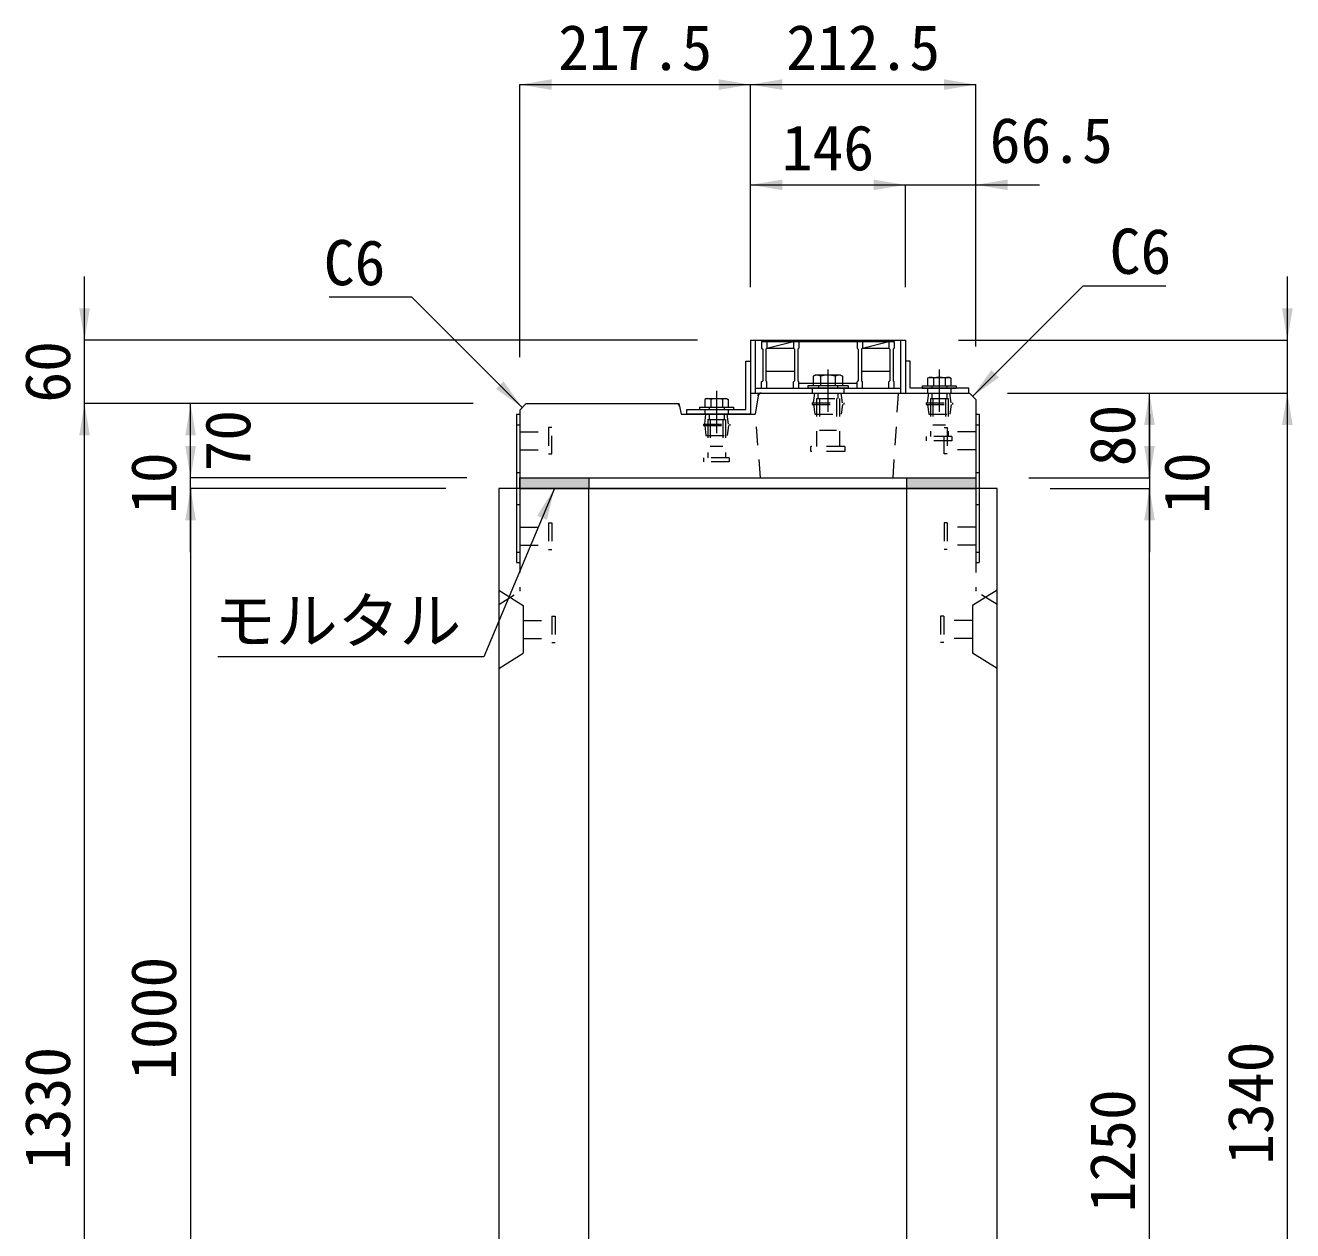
# Model space of a CAD drawing. Units: millimetres at full size. Extents: x -1934 to 78146, y -143454 to -112471.
# Drawn here: x 31443 to 32639, y -140365 to -139228 of the extents above; entities that cross this region are included whole.
import ezdxf
from ezdxf.enums import TextEntityAlignment as Align

# ---------------------------------------------------------------- set-up
doc = ezdxf.new("R2010")
doc.units = ezdxf.units.MM
doc.header["$LTSCALE"] = 23
for name, pattern in [('CHAIN', [18.5, 12, -1.5, 3.5, -1.5]), ('USER2', [1.35, 0.75, -0.6]), ('USER3', [1.35, 0.75, -0.6])]:
    doc.linetypes.add(name, pattern=pattern)
for name, color, linetype, lineweight in [('インサート', 92, 'USER2', 9), ('グレーチング', 7, 'Continuous', 9), ('ジョイント', 7, 'Continuous', 5), ('モルタル', 7, 'Continuous', 13), ('作業エリア', 11, 'Continuous', 13), ('受枠', 3, 'Continuous', 13), ('寸法線', 7, 'Continuous', 13), ('引出線', 4, 'Continuous', 13), ('本体', 2, 'Continuous', 13), ('補助線', 8, 'Continuous', 13), ('ｲﾝｻｰﾄ', 3, 'USER3', 5)]:
    doc.layers.add(name, color=color, linetype=linetype, lineweight=lineweight)
doc.layers.add('ハッチング_モルタル', color=30, linetype='Continuous')
doc.styles.add('ＭＳ ゴシック', font='')
doc.styles.get('ＭＳ ゴシック').set_extended_font_data('MS Gothic')

# ---------------------------------------------------------------- blocks, each defined once
blk = doc.blocks.new('filled_arrow')
at = {"color": 0, "linetype": 'Continuous', "lineweight": -2}
blk.add_solid([(7.5, 1.25), (0, 0), (7.5, -1.25)], dxfattribs=at)

msp = doc.modelspace()

# ---------------------------------------------------------------- hatches: boundary and pattern name
at = {"layer": 'ハッチング_モルタル'}
for points in [[(31909.82, -139654.65), (31909.82, -139664.65), (31974.82, -139664.65), (31974.82, -139654.65)], [(32274.82, -139654.65), (32274.82, -139664.65), (32339.82, -139664.65), (32339.82, -139654.65)]]:
    msp.add_hatch(color=256, dxfattribs=at).paths.add_polyline_path(points)

# ---------------------------------------------------------------- linework, layer by layer
at = {"layer": 'インサート', "linetype": 'Continuous', "lineweight": 13}
for p, q in [((32188.33, -139557.85), (32186.47, -139558.7)), ((32212.32, -139557.85), (32188.33, -139557.85)), ((32212.32, -139557.85), (32214.17, -139558.7)), ((32186.47, -139558.7), (32186.47, -139567.85)), ((32214.17, -139567.85), (32186.47, -139567.85)), ((32214.17, -139558.7), (32214.17, -139567.85)), ((32295.84, -139559.85), (32294.37, -139560.7)), ((32294.37, -139560.7), (32294.37, -139567.85)), ((32294.37, -139567.85), (32316.27, -139567.85)), ((32295.84, -139559.85), (32314.8, -139559.85)), ((32314.8, -139559.85), (32316.27, -139560.7)), ((32316.27, -139560.7), (32316.27, -139567.85)), ((32085.84, -139579.85), (32084.37, -139580.7)), ((32084.37, -139580.7), (32084.37, -139587.85)), ((32085.84, -139579.85), (32104.8, -139579.85)), ((32104.8, -139579.85), (32106.27, -139580.7)), ((32106.27, -139580.7), (32106.27, -139587.85)), ((32084.37, -139587.85), (32106.27, -139587.85))]:
    msp.add_line(p, q, dxfattribs=at)
at = {"layer": 'インサート', "linetype": 'Continuous'}
for p, q in [((32219.32, -139567.85), (32181.32, -139567.85)), ((32181.32, -139567.85), (32181.32, -139570.15)), ((32219.32, -139570.15), (32181.32, -139570.15)), ((32219.32, -139567.85), (32219.32, -139570.15)), ((32289.32, -139567.85), (32321.32, -139567.85)), ((32289.32, -139567.85), (32289.32, -139570.15)), ((32289.32, -139570.15), (32321.32, -139570.15)), ((32321.32, -139567.85), (32321.32, -139570.15)), ((32079.32, -139587.85), (32111.32, -139587.85)), ((32079.32, -139587.85), (32079.32, -139590.15)), ((32079.32, -139590.15), (32111.32, -139590.15)), ((32111.32, -139587.85), (32111.32, -139590.15))]:
    msp.add_line(p, q, dxfattribs=at)
at = {"layer": 'インサート'}
for p, q in [((32191.32, -139567.85), (32191.32, -139570.15)), ((32209.32, -139567.85), (32209.32, -139570.15)), ((32298.32, -139567.85), (32298.32, -139570.15)), ((32312.32, -139567.85), (32312.32, -139570.15)), ((32186.57, -139583.9), (32187.82, -139574.65)), ((32187.82, -139574.65), (32212.82, -139574.65)), ((32189.42, -139579.65), (32211.22, -139579.65)), ((32189.42, -139579.65), (32189.42, -139625.15)), ((32190.87, -139574.65), (32190.87, -139579.65)), ((32192.32, -139579.65), (32192.32, -139609.65)), ((32208.32, -139579.65), (32208.32, -139609.65)), ((32209.77, -139574.65), (32209.77, -139579.65)), ((32211.22, -139579.65), (32211.22, -139625.15)), ((32214.07, -139583.9), (32212.82, -139574.65)), ((32294.07, -139583.9), (32295.32, -139574.65)), ((32295.32, -139574.65), (32315.32, -139574.65)), ((32297.07, -139579.65), (32313.57, -139579.65)), ((32297.07, -139579.65), (32297.07, -139615.65)), ((32298.2, -139574.65), (32298.2, -139579.65)), ((32299.32, -139579.65), (32299.32, -139604.65)), ((32311.32, -139579.65), (32311.32, -139604.65)), ((32312.45, -139574.65), (32312.45, -139579.65)), ((32313.57, -139579.65), (32313.57, -139615.65)), ((32316.57, -139583.9), (32315.32, -139574.65)), ((32088.32, -139587.85), (32088.32, -139590.15)), ((32102.32, -139587.85), (32102.32, -139590.15)), ((32185.32, -139583.9), (32215.32, -139583.9)), ((32185.32, -139583.9), (32185.32, -139585.4)), ((32185.32, -139585.4), (32215.32, -139585.4)), ((32186.57, -139585.4), (32187.82, -139594.65)), ((32214.07, -139585.4), (32212.82, -139594.65)), ((32215.32, -139583.9), (32215.32, -139585.4)), ((32292.82, -139583.9), (32317.82, -139583.9)), ((32292.82, -139583.9), (32292.82, -139585.4)), ((32292.82, -139585.4), (32317.82, -139585.4)), ((32294.07, -139585.4), (32295.32, -139594.65)), ((32316.57, -139585.4), (32315.32, -139594.65)), ((32317.82, -139583.9), (32317.82, -139585.4)), ((32082.82, -139603.9), (32107.82, -139603.9)), ((32082.82, -139603.9), (32082.82, -139605.4)), ((32082.82, -139605.4), (32107.82, -139605.4)), ((32084.07, -139603.9), (32085.32, -139594.65)), ((32084.07, -139605.4), (32085.32, -139614.65)), ((32085.32, -139594.65), (32105.32, -139594.65)), ((32087.07, -139599.65), (32103.57, -139599.65)), ((32087.07, -139599.65), (32087.07, -139635.65)), ((32088.2, -139594.65), (32088.2, -139599.65)), ((32089.32, -139599.65), (32089.32, -139624.65)), ((32101.32, -139599.65), (32101.32, -139624.65)), ((32102.45, -139594.65), (32102.45, -139599.65)), ((32103.57, -139599.65), (32103.57, -139635.65)), ((32106.57, -139603.9), (32105.32, -139594.65)), ((32106.57, -139605.4), (32105.32, -139614.65)), ((32107.82, -139603.9), (32107.82, -139605.4)), ((32187.82, -139594.65), (32212.82, -139594.65)), ((32295.32, -139594.65), (32315.32, -139594.65)), ((32299.32, -139604.65), (32311.32, -139604.65)), ((31909.82, -139611.15), (31936.82, -139611.15)), ((31909.82, -139611.15), (31909.82, -139628.15)), ((31939.82, -139607.15), (31936.82, -139607.15)), ((31936.82, -139607.15), (31936.82, -139632.15)), ((31939.82, -139632.15), (31939.82, -139607.15)), ((32085.32, -139614.65), (32105.32, -139614.65)), ((32192.32, -139609.65), (32208.32, -139609.65)), ((32293.32, -139619.65), (32293.32, -139615.65)), ((32317.32, -139615.65), (32293.32, -139615.65)), ((32309.82, -139607.15), (32312.82, -139607.15)), ((32309.82, -139632.15), (32309.82, -139607.15)), ((32312.82, -139607.15), (32312.82, -139632.15)), ((32339.82, -139611.15), (32312.82, -139611.15)), ((32317.32, -139615.65), (32317.32, -139619.65)), ((32339.82, -139611.15), (32339.82, -139628.15)), ((31909.82, -139628.15), (31936.82, -139628.15)), ((32089.32, -139624.65), (32101.32, -139624.65)), ((32184.32, -139629.65), (32184.32, -139625.15)), ((32216.32, -139625.15), (32184.32, -139625.15)), ((32216.32, -139629.65), (32184.32, -139629.65)), ((32216.32, -139625.15), (32216.32, -139629.65)), ((32317.32, -139619.65), (32293.32, -139619.65)), ((32339.82, -139628.15), (32312.82, -139628.15)), ((31936.82, -139632.15), (31939.82, -139632.15)), ((32083.32, -139639.65), (32083.32, -139635.65)), ((32107.32, -139635.65), (32083.32, -139635.65)), ((32107.32, -139639.65), (32083.32, -139639.65)), ((32107.32, -139635.65), (32107.32, -139639.65)), ((32312.82, -139632.15), (32309.82, -139632.15))]:
    msp.add_line(p, q, dxfattribs=at)
at = {"layer": 'インサート', "linetype": 'Continuous', "lineweight": 5}
for p, q in [((32193.4, -139558.7), (32193.4, -139567.85)), ((32207.25, -139558.7), (32207.25, -139567.85)), ((32299.85, -139560.7), (32299.85, -139567.85)), ((32310.8, -139560.7), (32310.8, -139567.85)), ((32089.85, -139580.7), (32089.85, -139587.85)), ((32100.8, -139580.7), (32100.8, -139587.85))]:
    msp.add_line(p, q, dxfattribs=at)
for centre, radius, start, end in [((32189.93, -139565.35), 7.5, 62.50883, 117.49117), ((32200.32, -139586.58), 28.73, 76.05376, 103.94624), ((32210.71, -139565.35), 7.5, 62.50883, 117.49117), ((32297.11, -139564.7), 4.85, 55.61575, 124.38425), ((32305.32, -139577.97), 18.12, 72.41205, 107.58795), ((32313.53, -139564.7), 4.85, 55.61575, 124.38425), ((32087.11, -139584.7), 4.85, 55.61575, 124.38425), ((32095.32, -139597.97), 18.12, 72.41205, 107.58795), ((32103.53, -139584.7), 4.85, 55.61575, 124.38425)]:
    msp.add_arc(centre, radius, start, end, dxfattribs=at)
at = {"layer": 'グレーチング'}
for p, q in [((32137.82, -139526.15), (32137.82, -139532.15)), ((32137.82, -139526.15), (32262.82, -139526.15)), ((32137.82, -139532.15), (32138.82, -139533.15)), ((32138.82, -139533.15), (32138.82, -139563.15)), ((32142.82, -139532.15), (32141.82, -139533.15)), ((32141.82, -139533.15), (32141.82, -139563.15)), ((32142.82, -139526.15), (32142.82, -139532.15)), ((32142.82, -139532.15), (32167.82, -139526.15)), ((32142.82, -139532.15), (32167.82, -139532.15)), ((32167.82, -139526.15), (32167.82, -139532.15)), ((32167.82, -139532.15), (32168.82, -139533.15)), ((32168.82, -139533.15), (32168.82, -139563.15)), ((32172.82, -139532.15), (32171.82, -139533.15)), ((32171.82, -139533.15), (32171.82, -139563.15)), ((32172.82, -139526.15), (32172.82, -139532.15)), ((32227.82, -139526.15), (32227.82, -139532.15)), ((32227.82, -139532.15), (32228.82, -139533.15)), ((32228.82, -139533.15), (32228.82, -139563.15)), ((32232.82, -139532.15), (32231.82, -139533.15)), ((32231.82, -139533.15), (32231.82, -139563.15)), ((32232.82, -139532.15), (32257.82, -139526.15)), ((32232.82, -139526.15), (32232.82, -139532.15)), ((32232.82, -139532.15), (32257.82, -139532.15)), ((32257.82, -139526.15), (32257.82, -139532.15)), ((32257.82, -139532.15), (32258.82, -139533.15)), ((32258.82, -139533.15), (32258.82, -139563.15)), ((32262.82, -139532.15), (32261.82, -139533.15)), ((32261.82, -139533.15), (32261.82, -139563.15)), ((32262.82, -139526.15), (32262.82, -139532.15)), ((32168.82, -139554.15), (32141.82, -139554.15)), ((32258.82, -139554.15), (32231.82, -139554.15)), ((32137.82, -139564.15), (32138.82, -139563.15)), ((32137.82, -139570.15), (32137.82, -139564.15)), ((32137.82, -139570.15), (32142.82, -139570.15)), ((32142.82, -139564.15), (32141.82, -139563.15)), ((32142.82, -139570.15), (32142.82, -139564.15)), ((32167.82, -139564.15), (32168.82, -139563.15)), ((32167.82, -139570.15), (32167.82, -139564.15)), ((32167.82, -139570.15), (32172.82, -139570.15)), ((32172.82, -139564.15), (32171.82, -139563.15)), ((32172.82, -139570.15), (32172.82, -139564.15)), ((32227.82, -139565.65), (32172.82, -139565.65)), ((32227.82, -139564.15), (32228.82, -139563.15)), ((32227.82, -139570.15), (32227.82, -139564.15)), ((32227.82, -139570.15), (32232.82, -139570.15)), ((32232.82, -139564.15), (32231.82, -139563.15)), ((32232.82, -139570.15), (32232.82, -139564.15)), ((32257.82, -139564.15), (32258.82, -139563.15)), ((32257.82, -139570.15), (32257.82, -139564.15)), ((32257.82, -139570.15), (32262.82, -139570.15)), ((32262.82, -139564.15), (32261.82, -139563.15)), ((32262.82, -139570.15), (32262.82, -139564.15))]:
    msp.add_line(p, q, dxfattribs=at)
at = {"layer": 'ジョイント'}
for p, q in [((31906.62, -139594.65), (31909.82, -139594.65)), ((31906.62, -139594.65), (31906.62, -139734.65)), ((31909.82, -139594.65), (31909.82, -139734.65)), ((32339.82, -139594.65), (32343.02, -139594.65)), ((32339.82, -139594.65), (32339.82, -139734.65)), ((32343.02, -139594.65), (32343.02, -139734.65)), ((31906.62, -139734.65), (31909.82, -139734.65)), ((32339.82, -139734.65), (32343.02, -139734.65))]:
    msp.add_line(p, q, dxfattribs=at)
at = {"layer": 'ジョイント', "linetype": 'USER2'}
for p, q in [((31906.62, -139604.65), (31909.82, -139604.65)), ((32339.82, -139604.65), (32343.02, -139604.65)), ((31906.62, -139649.65), (31909.82, -139649.65)), ((32339.82, -139649.65), (32343.02, -139649.65)), ((31906.62, -139679.65), (31909.82, -139679.65)), ((32339.82, -139679.65), (32343.02, -139679.65)), ((31906.62, -139724.65), (31909.82, -139724.65)), ((32339.82, -139724.65), (32343.02, -139724.65))]:
    msp.add_line(p, q, dxfattribs=at)
at = {"layer": 'モルタル'}
for points in [[(31909.82, -139654.65), (31974.82, -139654.65), (31974.82, -139664.65), (31909.82, -139664.65)], [(32274.82, -139654.65), (32339.82, -139654.65), (32339.82, -139664.65), (32274.82, -139664.65)]]:
    msp.add_lwpolyline(points, close=True, dxfattribs=at)
at = {"layer": '作業エリア'}
for p, q in [((32134.44, -139577.2), (32134.82, -139574.65)), ((32134.82, -139574.65), (32137.41, -139574.65)), ((32057.36, -139584.65), (32059.82, -139584.65)), ((32059.82, -139584.65), (32060.3, -139587.06))]:
    msp.add_line(p, q, dxfattribs=at)
at = {"layer": '受枠'}
for p, q in [((32127.32, -139524.65), (32273.32, -139524.65)), ((32127.32, -139524.65), (32127.32, -139574.65)), ((32131.82, -139524.65), (32131.82, -139574.65)), ((32268.82, -139524.65), (32268.82, -139574.65)), ((32273.32, -139524.65), (32273.32, -139574.65)), ((32122.82, -139590.15), (32122.82, -139544.65)), ((32122.82, -139544.65), (32127.32, -139544.65)), ((32127.32, -139544.65), (32127.32, -139594.65)), ((32277.82, -139544.65), (32273.32, -139544.65)), ((32277.82, -139570.15), (32277.82, -139544.65)), ((32131.82, -139570.15), (32268.82, -139570.15)), ((32333.32, -139570.15), (32277.82, -139570.15)), ((32333.32, -139574.65), (32333.32, -139570.15)), ((32127.32, -139574.65), (32273.32, -139574.65)), ((32273.32, -139574.65), (32333.32, -139574.65)), ((32067.32, -139594.65), (32067.32, -139590.15)), ((32067.32, -139590.15), (32122.82, -139590.15)), ((32127.32, -139594.65), (32067.32, -139594.65))]:
    msp.add_line(p, q, dxfattribs=at)
at = {"layer": '受枠', "linetype": 'CHAIN'}
for p, q in [((32200.32, -139552.4), (32200.32, -139592.4)), ((32305.32, -139552.4), (32305.32, -139592.4)), ((32095.32, -139572.4), (32095.32, -139612.4))]:
    msp.add_line(p, q, dxfattribs=at)
at = {"layer": '受枠', "linetype": 'USER2'}
for p, q in [((32185.32, -139570.15), (32185.32, -139574.65)), ((32215.32, -139570.15), (32215.32, -139574.65)), ((32294.32, -139570.15), (32294.32, -139574.65)), ((32316.32, -139570.15), (32316.32, -139574.65)), ((32084.32, -139590.15), (32084.32, -139594.65)), ((32106.32, -139590.15), (32106.32, -139594.65))]:
    msp.add_line(p, q, dxfattribs=at)
at = {"layer": '寸法線'}
for p, q in [((31909.82, -139283.56), (32127.32, -139283.56)), ((31909.82, -139540.65), (31909.82, -139283.56)), ((32127.32, -139474.65), (32127.32, -139283.56)), ((32127.32, -139283.56), (32339.82, -139283.56)), ((32127.32, -139474.65), (32127.32, -139283.56)), ((32339.82, -139530.65), (32339.82, -139283.56)), ((32127.32, -139378.2), (32273.32, -139378.2)), ((32127.32, -139474.65), (32127.32, -139378.2)), ((32213.32, -139378.2), (32399.82, -139378.2)), ((32273.32, -139474.65), (32273.32, -139378.2)), ((32273.32, -139474.65), (32273.32, -139378.2)), ((32339.82, -139530.65), (32339.82, -139378.2)), ((31499.26, -139644.65), (31499.26, -139464.65)), ((32633.58, -139634.65), (32633.58, -139464.65)), ((32077.32, -139524.65), (31499.26, -139524.65)), ((32323.32, -139524.65), (32633.58, -139524.65)), ((32369.58, -139574.65), (32633.58, -139574.65)), ((32383.82, -139574.65), (32503.58, -139574.65)), ((32383.82, -139574.65), (32633.58, -139574.65)), ((32503.58, -139654.65), (32503.58, -139574.65)), ((32633.58, -140914.65), (32633.58, -139574.65)), ((31865.82, -139584.65), (31499.26, -139584.65)), ((31499.26, -140914.65), (31499.26, -139584.65)), ((31865.82, -139584.65), (31499.26, -139584.65)), ((31599.26, -139654.65), (31599.26, -139584.65)), ((31865.82, -139584.65), (31599.26, -139584.65)), ((31599.26, -139724.65), (31599.26, -139594.65)), ((32503.58, -139594.65), (32503.58, -139724.65)), ((31859.82, -139654.65), (31599.26, -139654.65)), ((31859.82, -139654.65), (31599.26, -139654.65)), ((31599.26, -139664.65), (31599.26, -140664.65)), ((31839.82, -139664.65), (31599.26, -139664.65)), ((31839.82, -139664.65), (31599.26, -139664.65)), ((32389.82, -139654.65), (32503.58, -139654.65)), ((32389.82, -139654.65), (32503.58, -139654.65)), ((32409.82, -139664.65), (32503.58, -139664.65)), ((32409.82, -139664.65), (32503.58, -139664.65)), ((32503.58, -140914.65), (32503.58, -139664.65))]:
    msp.add_line(p, q, dxfattribs=at)
at = {"layer": '引出線'}
for points in [[(32336.82, -139577.65), (32440.99, -139473.48), (32518.98, -139473.48)], [(31912.1, -139588.37), (31807.94, -139484.2), (31729.94, -139484.2)], [(31942.32, -139664.65), (31875.92, -139823.6), (31625.01, -139823.6)]]:
    msp.add_lwpolyline(points, dxfattribs=at)
at = {"layer": '本体'}
for p, q in [((32134.44, -139577.2), (32131.82, -139594.65)), ((32137.41, -139574.65), (32333.82, -139574.65)), ((32333.82, -139574.65), (32339.82, -139580.65)), ((32339.82, -139580.65), (32339.82, -139654.65)), ((31909.82, -139590.65), (31915.82, -139584.65)), ((31909.82, -139590.65), (31909.82, -139654.65)), ((31915.82, -139584.65), (32057.36, -139584.65)), ((32060.3, -139587.06), (32061.82, -139594.65)), ((32061.82, -139594.65), (32131.82, -139594.65)), ((31909.82, -139654.65), (32339.82, -139654.65)), ((31909.82, -139664.65), (31974.82, -139664.65)), ((32274.82, -139664.65), (32339.82, -139664.65))]:
    msp.add_line(p, q, dxfattribs=at)
at = {"layer": '本体', "linetype": 'USER2', "lineweight": 15}
for p, q in [((32261.82, -139654.65), (32266.82, -139574.65)), ((32136.82, -139654.65), (32131.82, -139594.65))]:
    msp.add_line(p, q, dxfattribs=at)
at = {"layer": '本体', "lineweight": 20}
for p, q in [((31889.82, -139664.65), (31889.82, -140914.65)), ((31974.82, -139664.65), (31889.82, -139664.65)), ((32339.82, -139664.65), (31909.82, -139664.65)), ((31974.82, -140594.13), (31974.82, -139664.65)), ((32274.82, -140594.13), (32274.82, -139664.65)), ((32359.82, -139664.65), (32274.82, -139664.65)), ((32359.82, -140914.65), (32359.82, -139664.65))]:
    msp.add_line(p, q, dxfattribs=at)
at = {"layer": '本体', "linetype": 'USER3', "lineweight": 9}
for p, q in [((31909.82, -139664.65), (31909.82, -139761.65)), ((32339.82, -139664.65), (32339.82, -139761.65))]:
    msp.add_line(p, q, dxfattribs=at)
at = {"layer": '本体', "lineweight": 5}
for p, q in [((31889.82, -139760.65), (31913.02, -139775.15)), ((32359.82, -139760.65), (32336.62, -139775.15)), ((31913.02, -139775.15), (31913.02, -139820.15)), ((32336.62, -139775.15), (32336.62, -139820.15)), ((31889.82, -139834.65), (31913.02, -139820.15)), ((32359.82, -139834.65), (32336.62, -139820.15))]:
    msp.add_line(p, q, dxfattribs=at)
at = {"layer": '本体', "linetype": 'USER3', "lineweight": 5}
for p, q in [((31889.82, -139774.15), (31909.82, -139761.65)), ((32359.82, -139774.15), (32339.82, -139761.65))]:
    msp.add_line(p, q, dxfattribs=at)
at = {"layer": '本体'}
for centre, start, end in [((32137.41, -139577.65), 90, 171.46923), ((32057.36, -139587.65), 11.30993, 90)]:
    msp.add_arc(centre, 3, start, end, dxfattribs=at)
at = {"layer": '補助線'}
msp.add_line((31974.82, -139664.65), (32274.82, -139664.65), dxfattribs=at)
at = {"layer": 'ｲﾝｻｰﾄ'}
for p, q in [((31909.82, -139701.15), (31936.82, -139701.15)), ((31936.82, -139697.15), (31936.82, -139722.15)), ((31936.82, -139697.15), (31939.82, -139697.15)), ((31939.82, -139697.15), (31939.82, -139722.15)), ((32312.82, -139697.15), (32309.82, -139697.15)), ((32309.82, -139697.15), (32309.82, -139722.15)), ((32312.82, -139697.15), (32312.82, -139722.15)), ((32339.82, -139701.15), (32312.82, -139701.15)), ((31909.82, -139718.15), (31936.82, -139718.15)), ((31936.82, -139722.15), (31939.82, -139722.15)), ((32312.82, -139722.15), (32309.82, -139722.15)), ((32339.82, -139718.15), (32312.82, -139718.15)), ((31940.02, -139785.15), (31940.02, -139810.15)), ((31940.02, -139785.15), (31943.03, -139785.15)), ((31943.03, -139785.15), (31943.03, -139810.15)), ((32306.62, -139785.15), (32306.62, -139810.15)), ((32309.62, -139785.15), (32306.62, -139785.15)), ((32309.62, -139785.15), (32309.62, -139810.15)), ((31913.02, -139789.15), (31940.02, -139789.15)), ((31913.02, -139789.15), (31913.02, -139806.15)), ((32336.62, -139789.15), (32309.62, -139789.15)), ((32336.62, -139789.15), (32336.62, -139806.15)), ((31913.02, -139806.15), (31940.02, -139806.15)), ((32336.62, -139806.15), (32309.62, -139806.15)), ((31940.02, -139810.15), (31943.03, -139810.15)), ((32309.62, -139810.15), (32306.62, -139810.15))]:
    msp.add_line(p, q, dxfattribs=at)

# ---------------------------------------------------------------- block references
at = {"layer": '寸法線', "xscale": 4, "yscale": 4}
for p in [(31909.82, -139283.56), (32127.32, -139283.56), (32127.32, -139378.2), (32339.82, -139378.2)]:
    msp.add_blockref('filled_arrow', p, dxfattribs=at)
for p, rotation in [((32127.32, -139283.56), 180), ((32339.82, -139283.56), 180), ((32273.32, -139378.2), 180), ((32273.32, -139378.2), 180), ((31499.26, -139524.65), 90), ((32633.58, -139524.65), 90), ((32503.58, -139574.65), 270), ((32633.58, -139574.65), 270), ((32633.58, -139574.65), 270), ((31499.26, -139584.65), 270), ((31499.26, -139584.65), 270), ((31599.26, -139584.65), 270), ((31599.26, -139654.65), 90), ((31599.26, -139654.65), 90), ((32503.58, -139654.65), 90), ((32503.58, -139654.65), 90), ((31599.26, -139664.65), 270), ((31599.26, -139664.65), 270), ((32503.58, -139664.65), 270), ((32503.58, -139664.65), 270)]:
    msp.add_blockref('filled_arrow', p, dxfattribs=dict(at, rotation=rotation))
at = {"layer": '引出線', "xscale": 4, "yscale": 4}
for p, rotation in [((32336.82, -139577.65), 45), ((31912.1, -139588.37), 135), ((31942.32, -139664.65), 247.3)]:
    msp.add_blockref('filled_arrow', p, dxfattribs=dict(at, rotation=rotation))

# ---------------------------------------------------------------- texts
at = {"layer": '寸法線', "style": 'ＭＳ ゴシック'}
for s, p in [('217.5', (32018.57, -139248.56)), ('212.5', (32233.57, -139248.56)), ('66.5', (32410.99, -139336.12)), ('146', (32200.32, -139343.2))]:
    msp.add_text(s, height=42.72, dxfattribs=at).set_placement(p, align=Align.MIDDLE_CENTER)
for s, p in [('60', (31464.26, -139554.65)), ('70', (31634.26, -139619.65)), ('80', (32468.58, -139614.65)), ('10', (31564.26, -139659.65)), ('10', (32538.58, -139659.65)), ('1000', (31564.26, -140164.65)), ('1340', (32598.58, -140244.65)), ('1330', (31464.26, -140249.65)), ('1250', (32468.58, -140289.65))]:
    msp.add_text(s, height=42.72, rotation=90, dxfattribs=at).set_placement(p, align=Align.MIDDLE_CENTER)
at = {"layer": '引出線', "style": 'ＭＳ ゴシック'}
msp.add_text('C6', height=42.72, dxfattribs=at).set_placement((32465.99, -139419.48), align=Align.TOP_LEFT)
msp.add_text('C6', height=42.72, dxfattribs=at).set_placement((31782.94, -139430.2), align=Align.TOP_RIGHT)
msp.add_text('モルタル', height=42.72, dxfattribs=at).set_placement((31737.96, -139768), align=Align.TOP_CENTER)

doc.saveas('drawing.dxf')
